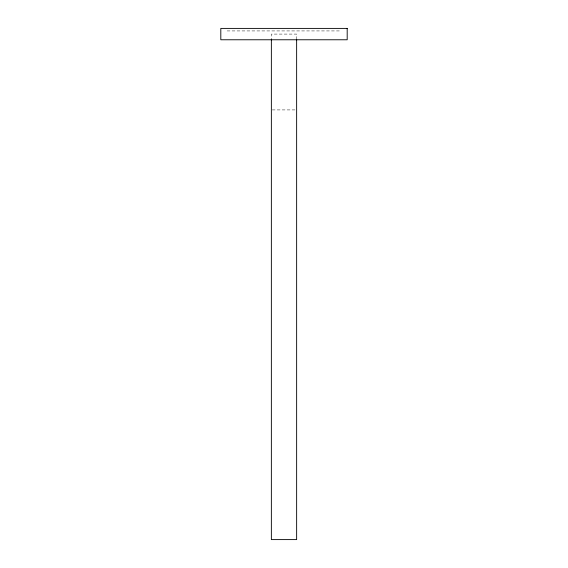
<?xml version="1.0" encoding="UTF-8"?>
<svg xmlns="http://www.w3.org/2000/svg" width="568" height="568" viewBox="0 0 568 568"><rect width="100%" height="100%" fill="white"/><g stroke="black" fill="none" stroke-linecap="round" stroke-linejoin="round"><path stroke-width="0.43" stroke-dasharray="2.84 2.13" d="M227.129 30.928L340.871 30.928M272.235 109.915L296.638 109.915M296.638 39.405L296.638 34.087L271.362 34.087L271.362 39.405"/><path stroke-width="0.85" d="M296.638 39.377L296.638 539.6L271.362 539.6L271.362 39.377M347.19 28.4L220.81 28.4L220.81 39.774L347.19 39.774L347.19 28.4"/></g></svg>
